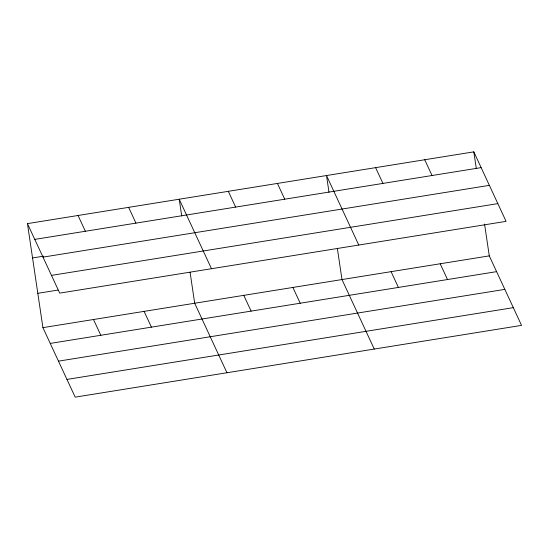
<?xml version="1.0" encoding="UTF-8"?>
<svg xmlns="http://www.w3.org/2000/svg" width="549" height="549" viewBox="0 0 549 549"><rect width="100%" height="100%" fill="white"/><g stroke="black" fill="none" stroke-linecap="round" stroke-linejoin="round"><path stroke-width="0.82" d="M27.45 223.621L473.814 151.853L506.082 221.357L59.717 293.125L27.45 223.621L42.918 327.643L75.186 397.147L521.55 325.379L489.283 255.875L484.554 224.054M34.772 239.391L481.137 167.623M32.556 257.948L43.515 256.184M43 257.124L489.365 185.356M51.482 275.392L497.847 203.624M37.812 293.317L58.05 290.064M42.918 327.643L489.283 255.875M50.24 343.413L496.605 271.645M58.475 361.146L504.84 289.378M66.957 379.414L513.322 307.646M424.713 159.745L432.036 175.515M440.188 263.767L447.51 279.537M375.612 167.637L382.934 183.414M391.087 271.659L398.409 287.436M358.778 245.039L326.511 175.536L329.002 192.28M374.246 349.061L341.986 279.558L337.381 248.58M277.417 183.428L284.739 199.205M292.885 287.45L300.207 303.226M228.315 191.327L235.638 207.097M243.783 295.348L251.106 311.118M211.482 268.729L179.214 199.218L181.705 215.963M226.95 372.75L194.682 303.24L190.078 272.263M128.624 207.35L135.946 223.127M144.099 311.372L151.421 327.149M78.04 215.483L85.363 231.259M93.508 319.511L100.831 335.281M473.814 151.853L476.306 168.598"/></g></svg>
